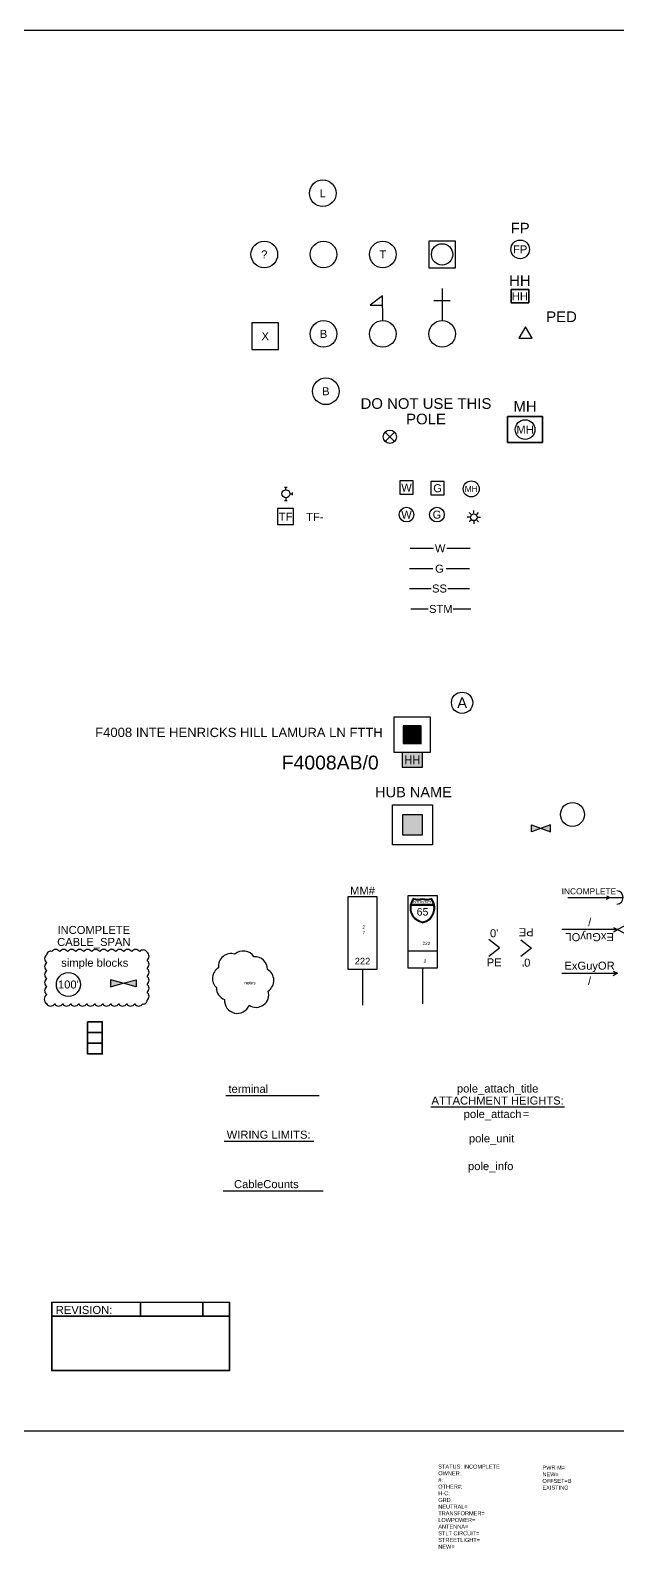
# Model space of a CAD drawing. Header units: inches. Extents: x 29 to 22121, y 36 to 12095.
# Drawn here: x 12420 to 12860, y 6752 to 7891 of the extents above; entities that cross this region are included whole.
import ezdxf
from ezdxf.enums import TextEntityAlignment as Align

# ---------------------------------------------------------------- set-up
doc = ezdxf.new("R2018")
doc.units = ezdxf.units.IN
doc.header["$MEASUREMENT"] = 0
for name, color, linetype in [('Integrity Building Misc', 6, 'Continuous'), ('Integrity Building-BUS', 3, 'Continuous'), ('Integrity Building-CHU', 3, 'Continuous'), ('Integrity Building-MDU', 3, 'Continuous'), ('Integrity Building-RES', 3, 'Continuous'), ('Integrity Building-SCH', 3, 'Continuous'), ('Integrity Building-TRL', 3, 'Continuous'), ('Integrity Cable', 12, 'Continuous'), ('Integrity Existing-Buried', 2, 'Continuous'), ('Integrity Fielding', 1, 'Continuous'), ('Integrity Map Coils', 1, 'Continuous'), ('Integrity Notes', 1, 'Continuous'), ('Integrity Proposed', 12, 'Continuous'), ('Integrity Proposed-Buried', 4, 'Continuous'), ('IS_Fiber', 1, 'Continuous')]:
    doc.layers.add(name, color=color, linetype=linetype)
doc.layers.add('Integrity Existing-Guys', color=34, linetype='Continuous', plot=False)
doc.styles.add('New TextStyle_0', font='ARIALUNI.ttf', dxfattribs={"height": 0.2})
doc.styles.add('SIMPLEX', font='simplex', dxfattribs={"height": 120})
doc.styles.get("Standard").update_dxf_attribs({"font": 'arial.ttf'})

# ---------------------------------------------------------------- blocks, each defined once
blk = doc.blocks.new('wlimits')
blk.add_line((0, 0), (67.3, 0))
blk.add_text('WIRING LIMITS:', height=6).set_placement((2, 1.9))
at = {"lineweight": 30, "flags": 104}
for tag, p in [('ROUTE', (2, 16.8)), ('WL', (2, -1.8))]:
    blk.add_attdef(tag, text='', height=6, dxfattribs=at).set_placement(p, align=Align.TOP_LEFT)
blk = doc.blocks.new('tree')
for centre, start, end in [((-9.9, 11.1), 72.7446, 186.0804), ((-0.7, 13.1), 33.1652, 131.5545), ((7.8, 8.8), 0, 93.1652), ((-14.3, 2), 121.9392, 226.0819), ((12.6, 0.5), 304.2214, 60), ((-11.4, -4.9), 179.4531, 248.8403), ((8.8, -10.1), 236.8625, 16.5167), ((-5.3, -14.6), 175.3307, 338.8438)]:
    blk.add_arc(centre, 9.54, start, end)
blk = doc.blocks.new('terminal')
blk.add_line((0, 0), (70, 0))
blk.add_attdef('HO1', text='', height=6).set_placement((2, 0.1), align=Align.BOTTOM_LEFT)
at = {"lineweight": 30, "flags": 104}
blk.add_attdef('COUNT', text='', height=6, dxfattribs=at).set_placement((2, -1.5), align=Align.TOP_LEFT)
blk = doc.blocks.new('SS-11x17')
blk.add_lwpolyline([(0, 0), (1650, 0), (1650, 1050), (0, 1050)], close=True)
blk.add_attdef('DWG_NUM', text='', height=48).set_placement((1423.8, 960.9), align=Align.CENTER)
blk = doc.blocks.new('splice_arrow')
h = blk.add_hatch(color=256)
h.dxf.hatch_style = 1
h.paths.add_polyline_path([(-9.7, 2.6), (-9.7, -2.6), (0, 0)])
h.paths.add_polyline_path([(0, 0), (9.7, -2.6), (9.7, 2.6)])
for points in [[(0, 0), (-9.7, 2.6), (-9.7, -2.6), (0, 0)], [(0, 0), (9.7, 2.6), (9.7, -2.6), (0, 0)]]:
    blk.add_lwpolyline(points)
blk = doc.blocks.new('pole_unit')
at = {"flags": 1}
for tag, p in [('POLENUM', (-140, 0)), ('POSITION', (-92.8, 0)), ('DWGNUM', (-45.5, 0))]:
    blk.add_attdef(tag, p, '', height=6, dxfattribs=at)
blk.add_attdef('AMOUNT', (0, 0), '', height=6)
blk = doc.blocks.new('pole_info')
at = {"flags": 1}
for tag, p in [('POLENUM', (-140, 0)), ('POSITION', (-92.8, 0))]:
    blk.add_attdef(tag, p, '', height=6, dxfattribs=at)
for tag, p in [('ITEM1', (0, 0)), ('ITEM2', (41.8, 0))]:
    blk.add_attdef(tag, p, '', height=6)
blk = doc.blocks.new('pole_attach')
blk.add_text('=', height=6).set_placement((0, 0), align=Align.MIDDLE_CENTER)
at = {"flags": 1}
for tag, p in [('POLENUM', (-178.3, -3)), ('POSITION', (-131, -3))]:
    blk.add_attdef(tag, p, '', height=6, dxfattribs=at)
blk.add_attdef('UTILITY', text='', height=6).set_placement((-3.3, -3), align=Align.RIGHT)
for tag, p in [('ATTACH', (3.6, -3)), ('MR', (34.3, -3))]:
    blk.add_attdef(tag, p, '', height=6)
blk = doc.blocks.new('notes')
at = {"lineweight": 30, "flags": 106}
blk.add_attdef('NOTE', text='', height=6, dxfattribs=at).set_placement((0, 0), align=Align.MIDDLE_CENTER)
blk = doc.blocks.new('mile marker')
blk.add_line((0, 27), (0, 0))
blk.add_lwpolyline([(-11.1, 27), (11.1, 27), (11.1, 81.1), (-11.1, 81.1)], close=True)
blk.add_text('MM#', height=6).set_placement((0, 81.1), align=Align.BOTTOM_CENTER)
at = {"lineweight": 30, "flags": 106}
blk.add_attdef('NUM', text='', height=8, dxfattribs=at).set_placement((0, 59.7), align=Align.MIDDLE_CENTER)
blk.add_attdef('SR', text='', height=5).set_placement((0, 32.9), align=Align.MIDDLE_CENTER)
blk = doc.blocks.new('mile interstate')
for p, q in [((-11.1, 39.8), (11.1, 39.8)), ((0, 27), (0, 0))]:
    blk.add_line(p, q)
blk.add_lwpolyline([(-11.1, 27), (11.1, 27), (11.1, 81.1), (-11.1, 81.1)], close=True)
for points in [[(0, 60.9), (-0.8, 61), (-2.9, 61.8), (-4.4, 62.8), (-5.6, 63.7), (-6.6, 64.8), (-7.3, 65.8), (-8, 67), (-8.5, 68.2), (-8.8, 69.2), (-9, 70.2), (-9.1, 71.2), (-9.1, 71.9), (-9.1, 72.9), (-8.9, 74.3), (-8.6, 75.6), (-8, 76.9), (-7.5, 78), (-6.7, 79.1), (-6.6, 79.2)], [(0, 61.4), (-0.7, 61.5), (-2.7, 62.3), (-4.1, 63.2), (-5.2, 64.1), (-6.2, 65.2), (-6.9, 66.1), (-7.5, 67.3), (-8, 68.3), (-8.3, 69.3), (-8.5, 70.2), (-8.6, 71.2), (-8.6, 71.9), (-8.6, 72.9), (-8.4, 74)], [(-8.4, 74), (8.4, 74)], [(-8.2, 74.8), (-8, 75.5), (-7.5, 76.7), (-7, 77.7), (-6.4, 78.5)], [(-8.2, 74.8), (8.2, 74.8)], [(0, 60.9), (0.8, 61), (2.9, 61.8), (4.4, 62.8), (5.6, 63.7), (6.6, 64.8), (7.3, 65.8), (8, 67), (8.5, 68.2), (8.8, 69.2), (9, 70.2), (9.1, 71.2), (9.1, 71.9), (9.1, 72.9), (8.9, 74.3), (8.6, 75.6), (8, 76.9), (7.4, 78), (6.7, 79.1), (6.6, 79.2)], [(0, 61.4), (0.6, 61.5), (2.7, 62.3), (4.1, 63.2), (5.2, 64.1), (6.1, 65.2), (6.9, 66.1), (7.5, 67.3), (7.9, 68.3), (8.2, 69.3), (8.4, 70.2), (8.5, 71.2), (8.6, 71.9), (8.5, 72.9), (8.4, 74)], [(8.2, 74.8), (8, 75.5), (7.5, 76.7), (7, 77.7), (6.4, 78.5)]]:
    blk.add_lwpolyline(points)
for centre, radius, start, end in [((-3.3, 87.9), 9.34, 249.2719, 290.5017), ((-3.3, 87.9), 9.9, 251.6048, 289.2961), ((3.3, 87.9), 9.34, 249.4983, 290.7281), ((3.3, 87.9), 9.9, 250.7039, 288.3952)]:
    blk.add_arc(centre, radius, start, end)
blk.add_text('INTERSTATE', height=1.62).set_placement((0, 76.4), align=Align.MIDDLE_CENTER)
blk.add_attdef('I', text='', height=5.67).set_placement((0, 69), align=Align.MIDDLE_CENTER)
at = {"lineweight": 30, "flags": 106}
for tag, p in [('NUM', (0, 46.6)), ('DEC', (0, 33.4))]:
    blk.add_attdef(tag, text='', height=6, dxfattribs=at).set_placement(p, align=Align.MIDDLE_CENTER)
blk = doc.blocks.new('ExAncOR')
for p, q in [((51.5, 0), (69.5, 9.5)), ((51.5, 0), (69.5, -9.5)), ((63, 6.1), (63, -6.1))]:
    blk.add_line(p, q)
at = {"flags": 1}
for tag, p in [('OWNER', (74.6, 14.9)), ('ROUTE', (7.9, -14)), ('POLE', (41.9, -14))]:
    blk.add_attdef(tag, text='', height=6, dxfattribs=at).set_placement(p, align=Align.MIDDLE_LEFT)
for tag, p in [('PULL', (74.6, 5.7)), ('ANC', (74.6, -3.6))]:
    blk.add_attdef(tag, text='', height=6).set_placement(p, align=Align.MIDDLE_LEFT)
blk = doc.blocks.new('coil')
blk.add_circle((0, 0), 9)
blk.add_attdef('LL', text='', height=6).set_placement((0, 0), align=Align.MIDDLE_CENTER)
at = {"flags": 1}
for tag, p in [('POLENUM', (0, -14.5)), ('CBLSEG', (0, -22.5))]:
    blk.add_attdef(tag, text='', height=6, dxfattribs=at).set_placement(p, align=Align.MIDDLE_CENTER)
blk = doc.blocks.new('CableCounts')
blk.add_line((0, 0), (75, 0))
blk.add_attdef('CABLE', (8.2, 2), '', height=6)
at = {"lineweight": 30, "flags": 104}
blk.add_attdef('COUNTS', text='', height=6, dxfattribs=at).set_placement((8.2, -1.6), align=Align.TOP_LEFT)
blk = doc.blocks.new('pole_attach_title')
blk.add_line((0, 0), (100, 0))
blk.add_text('ATTACHMENT HEIGHTS:', height=6).set_placement((50, 0), align=Align.BOTTOM_CENTER)
blk.add_attdef('POLENUM', text='', height=6).set_placement((50, 9), align=Align.BOTTOM_CENTER)
blk = doc.blocks.new('load block')
at = {"lineweight": 35}
for points in [[(-5.5, 12), (5.5, 12), (5.5, 4), (-5.5, 4)], [(-5.5, 4), (5.5, 4), (5.5, -4), (-5.5, -4)], [(-5.5, -4), (5.5, -4), (5.5, -12), (-5.5, -12)]]:
    blk.add_lwpolyline(points, close=True, dxfattribs=at)
for tag, p in [('NEEDED', (0, 0)), ('PASSED', (0, 8)), ('SIZE', (0, -8))]:
    blk.add_attdef(tag, text='', height=3, dxfattribs=at).set_placement(p, align=Align.MIDDLE_CENTER)
blk = doc.blocks.new('IS_Node')
blk.add_hatch(color=256).paths.add_polyline_path([(0.75, 0.75), (-0.75, 0.75), (-0.75, -0.75), (0.75, -0.75)])
for points in [[(-1.5, 1.5), (1.5, 1.5), (1.5, -1.5), (-1.5, -1.5)], [(-0.75, -0.75), (0.75, -0.75), (0.75, 0.75), (-0.75, 0.75)]]:
    blk.add_lwpolyline(points, close=True)
blk.add_attdef('A', text='', height=0.6).set_placement((0, 2.14), align=Align.MIDDLE)
blk = doc.blocks.new('Map coil')
blk.add_circle((0, 0), 9)
blk.add_attdef('LL', text='', height=6).set_placement((0, 0), align=Align.MIDDLE_CENTER)
blk.add_attdef('TYPE', text='', height=2).set_placement((0, -7.2), align=Align.BOTTOM_CENTER)
blk = doc.blocks.new('TRLR')
blk.add_circle((0, 0), 10)
blk.add_text('T', height=6).set_placement((0, 0), align=Align.MIDDLE_CENTER)
blk.add_attdef('HOUSE', text='', height=6).set_placement((0, 20.3), align=Align.MIDDLE_CENTER)
at = {"flags": 1}
for tag, p in [('ROAD', (19.1, 6.9)), ('TYPE', (19.1, -3.4))]:
    blk.add_attdef(tag, text='', height=6, dxfattribs=at).set_placement(p, align=Align.MIDDLE_LEFT)
blk = doc.blocks.new('BUSINESS')
blk.add_circle((0, 0), 10)
blk.add_text('B', height=6).set_placement((0, 0), align=Align.MIDDLE_CENTER)
blk.add_attdef('HOUSE', text='', height=6).set_placement((0, 20.3), align=Align.MIDDLE_CENTER)
at = {"flags": 1}
for tag, p in [('ROAD', (19.1, 6.9)), ('TYPE', (19.1, -3.4))]:
    blk.add_attdef(tag, text='', height=6, dxfattribs=at).set_placement(p, align=Align.MIDDLE_LEFT)
blk = doc.blocks.new('MDU')
blk.add_lwpolyline([(-10, -10), (10, -10), (10, 10), (-10, 10)], close=True)
blk.add_circle((0, 0), 8)
blk.add_attdef('HOUSE', text='', height=6).set_placement((0, 20.3), align=Align.MIDDLE_CENTER)
at = {"flags": 1}
for tag, p in [('ROAD', (19.1, 6.9)), ('TYPE', (19.1, -3.4))]:
    blk.add_attdef(tag, text='', height=6, dxfattribs=at).set_placement(p, align=Align.MIDDLE_LEFT)
blk = doc.blocks.new('SCHOOL')
blk.add_lwpolyline([(0, 10), (-0.1, 28.5), (-9.4, 21.6), (0, 21.6)])
blk.add_circle((0, 0), 10)
blk.add_attdef('HOUSE', text='', height=6).set_placement((28.5, 20.3), align=Align.MIDDLE_CENTER)
at = {"flags": 1}
for tag, p in [('ROAD', (19.1, 6.9)), ('TYPE', (19.1, -3.4))]:
    blk.add_attdef(tag, text='', height=6, dxfattribs=at).set_placement(p, align=Align.MIDDLE_LEFT)
blk = doc.blocks.new('CHURCH')
for points in [[(-6.2, 25), (5.9, 25)], [(0, 34), (0, 10)]]:
    blk.add_lwpolyline(points)
blk.add_circle((0, 0), 10)
blk.add_attdef('HOUSE', text='', height=6).set_placement((28.2, 20.3), align=Align.MIDDLE_CENTER)
at = {"flags": 1}
for tag, p in [('ROAD', (19.1, 6.9)), ('TYPE', (19.1, -3.4))]:
    blk.add_attdef(tag, text='', height=6, dxfattribs=at).set_placement(p, align=Align.MIDDLE_LEFT)
blk = doc.blocks.new('RES')
blk.add_circle((0, 0), 10)
blk.add_attdef('HOUSE', text='', height=6).set_placement((0, 20.3), align=Align.MIDDLE_CENTER)
at = {"flags": 1}
for tag, p in [('ROAD', (19.1, 6.9)), ('TYPE', (19.1, -3.4))]:
    blk.add_attdef(tag, text='', height=6, dxfattribs=at).set_placement(p, align=Align.MIDDLE_LEFT)
blk = doc.blocks.new('*U51')
blk.add_lwpolyline([(5, -2.9), (0, 5.8), (-5, -2.9)], close=True)
blk.add_attdef('PEDNUM', text='', height=8).set_placement((27.1, 13.3), align=Align.MIDDLE_CENTER)
at = {"flags": 1}
for tag, p in [('TYPE', (26.5, 1)), ('LATLONG', (26.5, -7.5))]:
    blk.add_attdef(tag, text='', height=6, dxfattribs=at).set_placement(p, align=Align.MIDDLE_LEFT)
blk = doc.blocks.new('LOT')
blk.add_circle((0, 0), 10)
blk.add_text('L', height=6).set_placement((0, 0), align=Align.MIDDLE_CENTER)
blk.add_attdef('HOUSE', text='', height=6).set_placement((0, 20.3), align=Align.MIDDLE_CENTER)
at = {"flags": 1}
for tag, p in [('ROAD', (19.1, 6.9)), ('TYPE', (19.1, -3.4))]:
    blk.add_attdef(tag, text='', height=6, dxfattribs=at).set_placement(p, align=Align.MIDDLE_LEFT)
blk = doc.blocks.new('Map splice')
h = blk.add_hatch(color=256)
h.dxf.hatch_style = 1
h.paths.add_polyline_path([(0, 0), (-7.2, 2.6), (-7.2, -2.6)])
h.paths.add_polyline_path([(0, 0), (7.2, -2.6), (7.2, 2.6)])
blk.add_lwpolyline([(7.2, -2.6), (7.2, 2.6), (-7.2, -2.6), (-7.2, 2.6), (7.2, -2.6)])
blk.add_attdef('TYPE', text='', height=2).set_placement((0, 1.9), align=Align.BOTTOM_CENTER)
at = {"flags": 1}
blk.add_attdef('WL', text='', height=2, dxfattribs=at).set_placement((0, -5.1), align=Align.BOTTOM_CENTER)
blk = doc.blocks.new('ohgL')
blk.add_lwpolyline([(-3.9, 6.2), (3.9, 0), (-3.9, -6.2)])
for tag, p in [('TYPE', (0, 16.7)), ('SPAN', (0, -6.1))]:
    blk.add_attdef(tag, text='', height=6, rotation=180).set_placement(p, align=Align.BOTTOM_CENTER)
at = {"flags": 1}
blk.add_attdef('CLR', text='', height=6, rotation=180, dxfattribs=at).set_placement((0, -15.1), align=Align.BOTTOM_CENTER)
blk = doc.blocks.new('ohgR')
blk.add_lwpolyline([(-3.9, -6.2), (3.9, 0), (-3.9, 6.2)])
at = {"flags": 1}
blk.add_attdef('CLR', text='', height=6, dxfattribs=at).set_placement((0, 15.1), align=Align.BOTTOM_CENTER)
for tag, p in [('SPAN', (0, 6.1)), ('TYPE', (0, -15.7))]:
    blk.add_attdef(tag, text='', height=6).set_placement(p, align=Align.BOTTOM_CENTER)
blk = doc.blocks.new('NONRES')
blk.add_circle((0, 0), 10)
blk.add_text('?', height=6).set_placement((0, 0), align=Align.MIDDLE_CENTER)
blk.add_attdef('HOUSE', text='', height=6).set_placement((0, 20.3), align=Align.MIDDLE_CENTER)
at = {"flags": 1}
for tag, p in [('ROAD', (19.1, 6.9)), ('TYPE', (19.1, -3.4))]:
    blk.add_attdef(tag, text='', height=6, dxfattribs=at).set_placement(p, align=Align.MIDDLE_LEFT)
blk = doc.blocks.new('EXTENTION')
blk.add_lwpolyline([(-10, -10), (10, -10), (10, 10), (-10, 10)], close=True)
blk.add_text('X', height=6).set_placement((0, 0), align=Align.MIDDLE_CENTER)
blk.add_attdef('HOUSE', text='', height=6).set_placement((0, 20.3), align=Align.MIDDLE_CENTER)
at = {"flags": 1}
for tag, p in [('ROAD', (19.1, 6.9)), ('TYPE', (19.1, -3.4))]:
    blk.add_attdef(tag, text='', height=6, dxfattribs=at).set_placement(p, align=Align.MIDDLE_LEFT)
blk = doc.blocks.new('ExGuyOL')
for p, q in [((51.5, 0), (9.8, 0)), ((48.4, 1.6), (51.5, 0)), ((48.4, -1.6), (51.5, 0))]:
    blk.add_line(p, q)
for tag, p in [('LH', (30.6, 5.7)), ('GUY', (30.6, -5.7))]:
    blk.add_attdef(tag, text='', height=6, rotation=180).set_placement(p, align=Align.MIDDLE_CENTER)
blk.add_attdef('PULL', text='', height=6, rotation=180).set_placement((71.8, -5.7), align=Align.MIDDLE_RIGHT)
blk = doc.blocks.new('ExGuyOR')
for p in [(9.8, 0), (48.4, 1.6), (48.4, -1.6)]:
    blk.add_line(p, (51.5, 0))
for tag, p in [('GUY', (30.6, 5.7)), ('LH', (30.6, -5.7))]:
    blk.add_attdef(tag, text='', height=6).set_placement(p, align=Align.MIDDLE_CENTER)
blk.add_attdef('PULL', text='', height=6).set_placement((74.6, 5.7), align=Align.MIDDLE_LEFT)
blk = doc.blocks.new('iPole')
for p, q in [((-3.5, 3.5), (3.5, -3.5)), ((-3.5, -3.5), (3.5, 3.5))]:
    blk.add_line(p, q)
blk.add_circle((0, 0), 5)
for tag, p in [('STATUS', (27.1, 24.9)), ('POLENUM', (27.1, 13.3))]:
    blk.add_attdef(tag, text='', height=8).set_placement(p, align=Align.MIDDLE_CENTER)
at = {"flags": 1}
for tag, p in [('OWNER', (26.5, 1)), ('OWNER_NUM', (26.5, -7.5)), ('OTHER_NUM', (26.5, -16)), ('HEIGHT_CLASS', (26.5, -24.5)), ('YEAR', (26.5, -33)), ('LATLONG', (26.5, -41.6)), ('GROUND', (26.5, -50.1))]:
    blk.add_attdef(tag, text='', height=6, dxfattribs=at).set_placement(p, align=Align.MIDDLE_LEFT)
for tag, p in [('NEU', (0.4, -12.4)), ('TF', (0.4, -17.5)), ('LP', (0.4, -22.6)), ('ANTENNA', (0.4, -27.6)), ('SLCIR', (0.4, -32.7)), ('SL', (0.4, -37.7)), ('CATV', (0.4, -42.8)), ('ATT', (0.4, -47.9)), ('TDS', (0.4, -52.9)), ('UTC', (0.4, -58)), ('ZAYO', (0.4, -68.1)), ('XO', (0.4, -63.1)), ('TELCO', (0.4, -78.2)), ('CLEC', (0.4, -73.2)), ('CITY', (0.4, -83.3)), ('TRAFFIC', (0.4, -88.4)), ('OHG', (0.4, -93.4)), ('OTHER', (0.4, -98.5))]:
    blk.add_attdef(tag, text='', height=3.38, dxfattribs=at).set_placement(p, align=Align.BOTTOM_CENTER)
blk = doc.blocks.new('*U47')
blk.add_lwpolyline([(-0.568, -0.408), (0.568, -0.408), (0.568, 0.408), (-0.568, 0.408)], close=True)
at = {"color": 18}
blk.add_solid([(-0.56, -0.4), (0.56, -0.4), (-0.56, 0.4), (0.56, 0.4)], dxfattribs=at)
at = {"style": 'SIMPLEX'}
blk.add_text('HH', height=0.48, rotation=360, dxfattribs=at).set_placement((0, 0), align=Align.MIDDLE)
blk.add_attdef('MANHOLE', text='', height=0.6).set_placement((0.014, 1.074), align=Align.MIDDLE_CENTER)
blk = doc.blocks.new('*U53')
at = {"lineweight": 35}
blk.add_lwpolyline([(-6.6, 4.9), (6.6, 4.9), (6.6, -4.9), (-6.6, -4.9)], close=True, dxfattribs=at)
blk.add_text('HH', height=6).set_placement((0, 0), align=Align.MIDDLE_CENTER)
at = {"lineweight": 35, "flags": 1}
for tag, p in [('LATLONG', (0, 22.1)), ('TYPE', (0, 29.8))]:
    blk.add_attdef(tag, text='', height=6, dxfattribs=at).set_placement(p, align=Align.MIDDLE_CENTER)
at = {"lineweight": 35}
blk.add_attdef('HHNUM', text='', height=8, dxfattribs=at).set_placement((0, 11.7), align=Align.MIDDLE_CENTER)
blk = doc.blocks.new('dFP')
blk.add_circle((0, 0), 7)
blk.add_text('FP', height=6).set_placement((0, 0), align=Align.MIDDLE_CENTER)
at = {"lineweight": 35, "flags": 1}
for tag, p in [('TYPE', (0, 34)), ('LATLONG', (0, 26.3))]:
    blk.add_attdef(tag, text='', height=6, dxfattribs=at).set_placement(p, align=Align.MIDDLE_CENTER)
at = {"lineweight": 35}
blk.add_attdef('FPNUM', text='', height=8, dxfattribs=at).set_placement((0, 15.9), align=Align.MIDDLE_CENTER)
blk = doc.blocks.new('*U114')
blk.add_lwpolyline([(-6, -6), (6, -6), (6, 6), (-6, 6)], close=True)
blk.add_text('TF', height=6).set_placement((0, 0), align=Align.MIDDLE_CENTER)
blk.add_attdef('NUMBER', text='', height=6).set_placement((15.4, -0.2), align=Align.MIDDLE_LEFT)
blk = doc.blocks.new('FH')
for points in [[(-1, 5), (1, 5)], [(0, 3), (0, 5)], [(3, 0), (5, 0)], [(5, -1), (5, 1)], [(-1, -5), (1, -5)], [(0, -3), (0, -5)]]:
    blk.add_lwpolyline(points)
blk.add_circle((0, 0), 3)
blk = doc.blocks.new('WM')
at = {"linetype": 'Continuous'}
blk.add_lwpolyline([(-5, -5), (5, -5), (5, 5), (-5, 5)], close=True, dxfattribs=at)
blk.add_text('W', height=6, dxfattribs=at).set_placement((0, 0), align=Align.MIDDLE_CENTER)
blk = doc.blocks.new('WV')
at = {"linetype": 'Continuous'}
blk.add_circle((0, 0), 5.5, dxfattribs=at)
blk.add_text('W', height=6, dxfattribs=at).set_placement((0, 0), align=Align.MIDDLE_CENTER)
blk = doc.blocks.new('GM')
at = {"linetype": 'Continuous'}
blk.add_lwpolyline([(-5, -5), (5, -5), (5, 5), (-5, 5)], close=True, dxfattribs=at)
blk.add_text('G', height=6, dxfattribs=at).set_placement((0, 0), align=Align.MIDDLE_CENTER)
blk = doc.blocks.new('GV')
at = {"linetype": 'Continuous'}
blk.add_circle((0, 0), 5.5, dxfattribs=at)
blk.add_text('G', height=6, dxfattribs=at).set_placement((0, 0), align=Align.MIDDLE_CENTER)
blk = doc.blocks.new('MH')
at = {"linetype": 'Continuous'}
blk.add_circle((0, 0), 6, dxfattribs=at)
blk.add_text('MH', height=4.5, dxfattribs=at).set_placement((0, 0), align=Align.MIDDLE_CENTER)
blk.add_attdef('TYPE', text='', height=6).set_placement((0.3, 11.4), align=Align.MIDDLE_CENTER)
blk = doc.blocks.new('LP')
at = {"linetype": 'Continuous'}
for points in [[(-3, 0), (-5, 0)], [(-2.1, 2.1), (-3.5, 3.5)], [(0, 3), (0, 5)], [(2.1, 2.1), (3.5, 3.5)], [(3, 0), (5, 0)], [(-2.1, -2.1), (-3.5, -3.5)], [(0, -3), (0, -5)], [(2.1, -2.1), (3.5, -3.5)]]:
    blk.add_lwpolyline(points, dxfattribs=at)
blk.add_circle((0, 0), 2.5, dxfattribs=at)
blk = doc.blocks.new('WL')
at = {"linetype": 'Continuous'}
for points in [[(-22.4, 0), (-5, 0)], [(5, 0), (22.4, 0)]]:
    blk.add_lwpolyline(points, dxfattribs=at)
blk.add_text('W', height=6, dxfattribs=at).set_placement((0, 0), align=Align.MIDDLE_CENTER)
blk = doc.blocks.new('GL')
at = {"linetype": 'Continuous'}
for points in [[(-22.4, 0), (-5, 0)], [(5, 0), (22.4, 0)]]:
    blk.add_lwpolyline(points, dxfattribs=at)
blk.add_text('G', height=6, dxfattribs=at).set_placement((0, 0), align=Align.MIDDLE_CENTER)
blk = doc.blocks.new('SSL')
at = {"linetype": 'Continuous'}
for points in [[(-22.4, 0), (-6.3, 0)], [(6.2, 0), (22.4, 0)]]:
    blk.add_lwpolyline(points, dxfattribs=at)
blk.add_text('SS', height=6, dxfattribs=at).set_placement((0, 0), align=Align.MIDDLE_CENTER)
blk = doc.blocks.new('STML')
at = {"linetype": 'Continuous'}
for points in [[(-22.4, 0), (-9.5, 0)], [(9.2, 0), (22.4, 0)]]:
    blk.add_lwpolyline(points, dxfattribs=at)
blk.add_text('STM', height=6, dxfattribs=at).set_placement((0, 0), align=Align.MIDDLE_CENTER)
blk = doc.blocks.new('pwr mh')
at = {"lineweight": 35}
blk.add_lwpolyline([(-13.1, 9.7), (13.1, 9.7), (13.1, -9.7), (-13.1, -9.7)], close=True, dxfattribs=at)
blk.add_circle((0, 0), 7.38)
blk.add_text('MH', height=6).set_placement((0, 0), align=Align.MIDDLE_CENTER)
at = {"lineweight": 35, "flags": 1}
for tag, p in [('TYPE', (0, 35.5)), ('LATLONG', (0, 27.8))]:
    blk.add_attdef(tag, text='', height=6, dxfattribs=at).set_placement(p, align=Align.MIDDLE_CENTER)
at = {"lineweight": 35}
blk.add_attdef('MHNUM', text='', height=8, dxfattribs=at).set_placement((0, 17.4), align=Align.MIDDLE_CENTER)
blk = doc.blocks.new('Revision')
at = {"const_width": 1}
blk.add_lwpolyline([(0, 51.3), (133.1, 51.3), (133.1, 0), (0, 0)], close=True, dxfattribs=at)
for points in [[(0, 51.3), (66.5, 51.3), (66.5, 40.7), (0, 40.7)], [(66.5, 51.3), (113.1, 51.3), (113.1, 40.7), (66.5, 40.7)], [(113.1, 51.3), (133.1, 51.3), (133.1, 40.7), (113.1, 40.7)], [(0, 40.7), (133.1, 40.7), (133.1, 0), (0, 0)]]:
    blk.add_lwpolyline(points, close=True)
blk.add_text('REVISION:  ', height=6).set_placement((26.4, 40.7), align=Align.BOTTOM_CENTER)
for tag, p in [('REVISION', (55.1, 40.7)), ('DATE', (89.8, 40.7)), ('BY', (123.1, 40.7))]:
    blk.add_attdef(tag, text='', height=6).set_placement(p, align=Align.BOTTOM_CENTER)
at = {"lineweight": 30, "flags": 104}
blk.add_attdef('DESC', text='', height=6, dxfattribs=at).set_placement((1.9, 37.6), align=Align.TOP_LEFT)
blk = doc.blocks.new('Existing_Guys')
for p in [(7.3, 0), (36.3, 1.2), (36.3, -1.2)]:
    blk.add_line(p, (38.6, 0))
blk.add_lwpolyline([(38.6, 0), (48.7, 0)])
blk.add_arc((43.6, 0), 5.07, 275.2476, 84.7524)
at = {"flags": 1}
blk.add_attdef('OFFSET', text='', height=4.5, dxfattribs=at).set_placement((10.1, 11.2), align=Align.MIDDLE_LEFT)
for tag, p in [('STATUS', (23, 4.7)), ('IS_BUST', (23, -4.3))]:
    blk.add_attdef(tag, text='', height=4.5).set_placement(p, align=Align.MIDDLE_CENTER)
for tag, p in [('PWR', (23, -10.4)), ('NUM_GUYS', (23, -22.7)), ('NEW', (23, -16.5)), ('NUM_ANCH', (23, -28.8)), ('NUM_EYE', (23, -35)), ('ANCHOR_TYPE', (23, -41.1)), ('LEAD', (23, -47.3)), ('POLE_NUM', (23, -53.4)), ('POLE_FID', (23, -59.6)), ('COMM1', (23, -65.7)), ('COMM2', (23, -71.8)), ('COMM3', (23, -78)), ('ROTATION', (23, -90.3)), ('PULL', (23, -84.1)), ('DESCRIPTION', (23, -102.6)), ('DWG_NUM', (23, -96.4))]:
    blk.add_attdef(tag, text='', height=4.5, dxfattribs=at).set_placement(p, align=Align.MIDDLE_CENTER)
blk = doc.blocks.new('cable_span')
at = {"flags": 1}
for tag, p in [('POLENUM', (0, 18)), ('SEGMENT', (0, 9))]:
    blk.add_attdef(tag, text='', height=6, dxfattribs=at).set_placement(p, align=Align.BOTTOM_CENTER)
blk.add_attdef('LENGTH', text='', height=6).set_placement((0, 0), align=Align.BOTTOM_CENTER)

msp = doc.modelspace()

# ---------------------------------------------------------------- linework, layer by layer
at = {"color": 3}
msp.add_lwpolyline([(12432.1, 7160.7, 0.520567), (12438.1, 7160.7, 0.520567), (12444.1, 7160.7, 0.520567), (12450.1, 7160.7, 0.520567), (12456.1, 7160.7, 0.520567), (12462.1, 7160.7, 0.520567), (12468.1, 7160.7, 0.520567), (12474.1, 7160.7, 0.520567), (12480.1, 7160.7, 0.520567), (12486.1, 7160.7, 0.520567), (12492.1, 7160.7, 0.520567), (12498.1, 7160.7, 0.520567), (12504.1, 7160.7, 0.520567), (12507.3, 7163.5, 0.520567), (12507.3, 7169.5, 0.520567), (12507.3, 7175.5, 0.520567), (12507.3, 7181.5, 0.520567), (12507.3, 7187.5, 0.520567), (12507.3, 7193.5, 0.520567), (12507.3, 7199.5, 0.520567), (12501.8, 7200, 0.520567), (12495.8, 7200, 0.520567), (12489.8, 7200, 0.520567), (12483.8, 7200, 0.520567), (12477.8, 7200, 0.520567), (12471.8, 7200, 0.520567), (12465.8, 7200, 0.520567), (12459.8, 7200, 0.520567), (12453.8, 7200, 0.520567), (12447.8, 7200, 0.520567), (12441.8, 7200, 0.520567), (12435.8, 7200, 0.520567), (12432.1, 7197.7, 0.520567), (12432.1, 7191.7, 0.520567), (12432.1, 7185.7, 0.520567), (12432.1, 7179.7, 0.520567), (12432.1, 7173.7, 0.520567), (12432.1, 7167.7, 0.520567)], format="xyb", close=True, dxfattribs=at)
at = {"layer": 'Integrity Cable'}
msp.add_circle((12743.5, 7386.5), 8, dxfattribs=at)

# ---------------------------------------------------------------- block references
for name, p in [('SS-11x17', (11971.6, 6840.7)), ('FH', (12611.4, 7543.3)), ('WM', (12701.8, 7547.9)), ('GM', (12725.1, 7547.4)), ('MH', (12750.3, 7546.9)), ('WV', (12701.8, 7527.6)), ('GV', (12724.6, 7527.6)), ('LP', (12752.3, 7525.6)), ('WL', (12727, 7502.4)), ('GL', (12726.5, 7487.1)), ('SSL', (12726.5, 7472.2)), ('STML', (12727.5, 7456.9)), ('Map splice', (12802.6, 7292.3)), ('tree', (12580.2, 7177.8)), ('splice_arrow', (12489.5, 7176.2)), ('load block', (12468.2, 7135.3)), ('wlimits', (12565, 7057.8))]:
    msp.add_blockref(name, p)
for name, p, values in [('iPole', (12689.3, 7586), {'POLENUM': 'POLE', 'STATUS': 'DO NOT USE THIS'}), ('pwr mh', (12790.7, 7591.4), {'MHNUM': 'MH'}), ('*U114', (12611.2, 7526.1), {'NUMBER': 'TF-'}), ('ohgL', (12791.5, 7202.6), {'SPAN': "0'", 'TYPE': 'PE'}), ('ExGuyOL', (12808.5, 7216.5), {'LH': '/', 'GUY': 'ExGuyOL'}), ('ExAncOR', (12808.5, 7216.5), {'PULL': 'ExAncOR'}), ('ohgR', (12767.5, 7202.8), {'SPAN': "0'", 'TYPE': 'PE'}), ('coil', (12448.3, 7175.3), {'LL': "100'"}), ('ExGuyOR', (12808.4, 7183.7), {'LH': '/', 'GUY': 'ExGuyOR'}), ('terminal', (12566.3, 7092.1), {'HO1': 'terminal'}), ('pole_attach_title', (12720.1, 7083.5), {'POLENUM': 'pole_attach_title'}), ('pole_attach', (12791.3, 7078.2), {'UTILITY': 'pole_attach'}), ('pole_unit', (12748.6, 7056.9), {'AMOUNT': 'pole_unit'}), ('pole_info', (12747.9, 7036.1), {'ITEM1': 'pole_info'}), ('CableCounts', (12564.3, 7020.6), {'CABLE': 'CableCounts'})]:
    msp.add_blockref(name, p).add_auto_attribs(values)
ref = msp.add_blockref('mile marker', (12668.8, 7159.8))
lines = msp.add_mtext('2\\P7', dxfattribs={"insert": (12668.8, 7219.5), "char_height": 2.5, "attachment_point": 1})
ref.add_attrib('NUM', '', (12668.8, 7219.5), dxfattribs={"flags": 104}).embed_mtext(lines)
ref.add_attrib('SR', '222', dxfattribs={"height": 5}).set_placement((12668.8, 7192.8), align=Align.MIDDLE_CENTER)
ref = msp.add_blockref('mile interstate', (12713.8, 7160.7))
ref.add_attrib('I', '65', dxfattribs={"height": 5.67}).set_placement((12713.8, 7229.8), align=Align.MIDDLE_CENTER)
lines = msp.add_mtext('222', dxfattribs={"insert": (12713.8, 7207.3), "char_height": 2.5, "attachment_point": 1})
ref.add_attrib('NUM', '', (12713.8, 7207.3), dxfattribs={"flags": 104}).embed_mtext(lines)
lines = msp.add_mtext('.2', dxfattribs={"insert": (12713.8, 7194.1), "char_height": 2.5, "attachment_point": 1})
ref.add_attrib('DEC', '', (12713.8, 7194.1), dxfattribs={"flags": 104}).embed_mtext(lines)
ref = msp.add_blockref('cable_span', (12467.4, 7202.4))
ref.add_attrib('LENGTH', 'CABLE_SPAN', dxfattribs={"height": 6}).set_placement((12467.4, 7202.4), align=Align.BOTTOM_CENTER)
ref.add_attrib('STATUS', 'INCOMPLETE', dxfattribs={"color": 1, "height": 6}).set_placement((12467.4, 7211.4), align=Align.BOTTOM_CENTER)
ref = msp.add_blockref('notes', (12580.2, 7177.8))
lines = msp.add_mtext('notes', dxfattribs={"insert": (12580.2, 7177.8), "char_height": 2.5, "attachment_point": 1})
ref.add_attrib('NOTE', '', (12580.2, 7177.8), dxfattribs={"flags": 104}).embed_mtext(lines)
at = {"layer": 'Integrity Building Misc'}
for name, p in [('NONRES', (12595.2, 7722.7)), ('EXTENTION', (12595.9, 7661.4))]:
    msp.add_blockref(name, p, dxfattribs=at)
at = {"layer": 'Integrity Building-BUS'}
for p in [(12639.6, 7663.1), (12641.3, 7620.1)]:
    msp.add_blockref('BUSINESS', p, dxfattribs=at)
at = {"layer": 'Integrity Building-CHU'}
msp.add_blockref('CHURCH', (12728.5, 7663.1), dxfattribs=at)
at = {"layer": 'Integrity Building-MDU'}
msp.add_blockref('MDU', (12728.5, 7722.7), dxfattribs=at)
at = {"layer": 'Integrity Building-RES'}
for name, p in [('LOT', (12639, 7768.6)), ('RES', (12639.6, 7722.7))]:
    msp.add_blockref(name, p, dxfattribs=at)
at = {"layer": 'Integrity Building-SCH'}
msp.add_blockref('SCHOOL', (12684, 7663.1), dxfattribs=at)
at = {"layer": 'Integrity Building-TRL'}
msp.add_blockref('TRLR', (12684, 7722.7), dxfattribs=at)
at = {"layer": 'Integrity Cable', "linetype": 'Continuous', "transparency": 33554687}
ref = msp.add_blockref('IS_Node', (12706.1, 7362.6), dxfattribs=dict(at, xscale=8.969178993622018, yscale=8.969178993622018, zscale=8.969178993622018, rotation=359.9696671177766))
ref.add_attrib('A', 'F4008 INTE HENRICKS HILL LAMURA LN FTTH', dxfattribs={"layer": '0', "height": 6.996, "rotation": 359.9697}).set_placement((12576.2, 7364.3), align=Align.MIDDLE)
at = {"layer": 'Integrity Cable', "transparency": 33554687}
ref = msp.add_blockref('*U47', (12706.1, 7343.7), dxfattribs=dict(at, xscale=13.333333, yscale=13.333333, zscale=13.333333))
ref.add_attrib('MANHOLE', 'F4008AB/0', dxfattribs={"layer": '0', "height": 10.4}).set_placement((12644.6, 7341.7), align=Align.MIDDLE_CENTER)
at = {"layer": 'Integrity Existing-Buried'}
msp.add_blockref('*U53', (12786.8, 7691.4), dxfattribs=at).add_auto_attribs({'HHNUM': 'HH'})
at = {"layer": 'Integrity Existing-Guys'}
ref = msp.add_blockref('Existing_Guys', (12815.5, 7240.5), dxfattribs=at)
ref.add_attrib('STATUS', 'INCOMPLETE', dxfattribs={"layer": '0', "height": 4.5}).set_placement((12838.5, 7245.2), align=Align.MIDDLE_CENTER)
at = {"layer": 'Integrity Map Coils'}
msp.add_blockref('Map coil', (12826.2, 7302.8), dxfattribs=at)
at = {"layer": 'Integrity Notes'}
msp.add_blockref('Revision', (12436, 6885.8), dxfattribs=at)
at = {"layer": 'Integrity Proposed'}
msp.add_blockref('*U51', (12790.9, 7662.7), dxfattribs=at).add_auto_attribs({'PEDNUM': 'PED'})
at = {"layer": 'Integrity Proposed-Buried'}
msp.add_blockref('dFP', (12787, 7726.5), dxfattribs=at).add_auto_attribs({'FPNUM': 'FP'})
at = {"layer": 'IS_Fiber', "linetype": 'Continuous'}
ref = msp.add_blockref('IS_Node', (12706.3, 7295), dxfattribs=dict(at, xscale=10, yscale=10, zscale=10))
ref.add_attrib('A', 'HUB NAME', dxfattribs={"layer": '0', "height": 7.8}).set_placement((12707, 7319.5), align=Align.MIDDLE)

# ---------------------------------------------------------------- texts
at = {"color": 3}
msp.add_text('simple blocks', height=6, dxfattribs=at).set_placement((12468.1, 7191.6), align=Align.MIDDLE_CENTER)
at = {"layer": 'Integrity Cable'}
msp.add_text('A', height=8, dxfattribs=at).set_placement((12743.5, 7386.5), align=Align.MIDDLE)
at = {"layer": 'Integrity Fielding', "lineweight": 0, "char_height": 3, "attachment_point": 1, "style": 'New TextStyle_0'}
for s, insert in [('STATUS: INCOMPLETE^JOWNER:^J#:^JOTHER#:^JH-C:^JGRD:^JNEUTRAL=^JTRANSFORMER=^JLOWPOWER=^JANTENNA=^JSTLT CIRCUIT=^JSTREETLIGHT=^JNEW=', (12725.6, 6815.3)), ('PWR M=^JNEW=^JOFFSET=B^JEXISTING ', (12803.7, 6814.6))]:
    msp.add_mtext(s, dxfattribs=dict(at, insert=insert))

doc.saveas('drawing.dxf')
